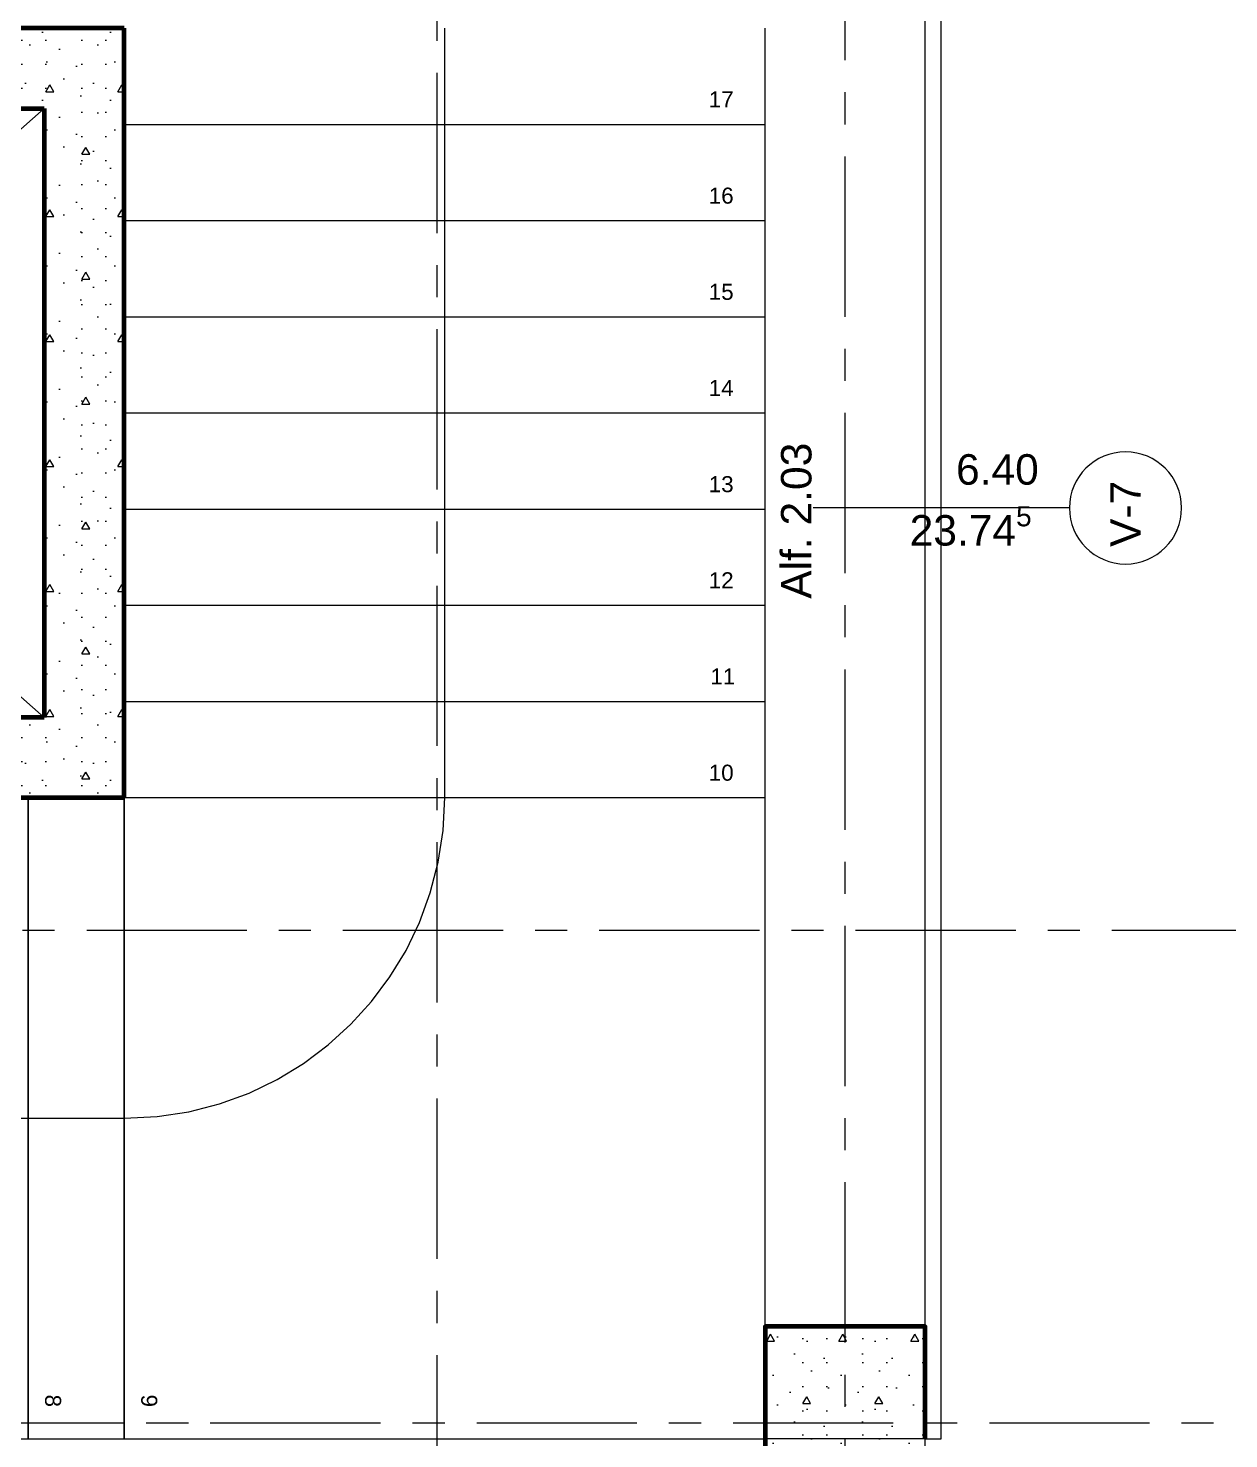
# Model space of a CAD drawing. Header units: inches. Extents: x -19 to 5698, y -728 to 92.
# Drawn here: x 233.77 to 237.517, y 20.35 to 24.75 of the extents above; entities that cross this region are included whole.
import ezdxf

# ---------------------------------------------------------------- set-up
doc = ezdxf.new("R2010")
doc.units = ezdxf.units.IN
doc.header["$MEASUREMENT"] = 0
doc.set_wipeout_variables(frame=1)
for name, pattern in [('ACAD_ISO04W100', [30, 24, -3, 0, -3]), ('Hidden Line', [0.195611, 0.141111, -0.0545]), ('Punto & Raya', [0.65, 0.5, -0.075, 0, -0.075]), ('Raya Pequeña', [0.141111, 0.070556, -0.070556]), ('Rayas', [0.282222, 0.141111, -0.141111]), ('Wipeout_Contour', [1, 0, -1])]:
    doc.linetypes.add(name, pattern=pattern)
for name, color, linetype in [('02 _ ARQ _ ALB _ Ejes Generales', 251, 'Continuous'), ('02 _ ARQ _ ZON _ Espacio.3D', 7, 'Continuous'), ('08 _ STR _ EXT _ 06 Columnas', 7, 'Continuous'), ('08 _ STR _ EXT _ 07 Losa Aligerada', 7, 'Continuous'), ('08 _ STR _ EXT _ 09 Vigas', 251, 'Continuous'), ('08 _ STR _ EXT _ 11 Escaleras', 7, 'Continuous'), ('08 _ STR _ EXT _ 12 Ascensor', 7, 'Continuous'), ('Dibujo 2D - General', 7, 'Continuous'), ('Estructura - 04 MURO', 7, 'Continuous'), ('Marcador - Secciones', 7, 'Continuous')]:
    doc.layers.add(name, color=color, linetype=linetype)
doc.styles.add('Estilo_Generado_3', font='arial.ttf')
doc.styles.add('Estilo_Generado_4', font='swisse.ttf')
pattern_1 = [(0, (185.00004, 1e-08), (0, 0.3897114), [0.024375, -0.200625]), (0, (185.11254, 0.19486), (0, 0.3897114), [0.024375, -0.200625]), (60, (185.00004, 1e-08), (-0.3375, 0.1948557), [0.024375, -0.200625]), (60, (185.22504, 1e-08), (-0.3375, 0.1948557), [0.024375, -0.200625]), (120, (185.0244, 1e-08), (0.3375, 0.1948557), [0.024375, -0.200625]), (120, (185.2494, 1e-08), (0.3375, 0.1948557), [0.024375, -0.200625]), (0, (185.00004, 0.0375), (0, 0.075), [0, -0.075, 0, -0.1125]), (45, (185.03754, 0.0375), (-0.05303301, 0.05303301), [0, -0.05625, 0, -0.09375])]

msp = doc.modelspace()

# ---------------------------------------------------------------- hatches: boundary and pattern name
at = {"layer": '08 _ STR _ EXT _ 12 Ascensor', "linetype": 'Continuous', "lineweight": 9}
h = msp.add_hatch(dxfattribs=at)
h.set_pattern_fill('HORMIGÓN_EN_MASA_0002', color=250, style=0, pattern_type=2)
h.set_pattern_definition(pattern_1)
h.paths.add_polyline_path([(233.82, 24.75), (231.67, 24.75), (231.67, 24.5), (233.82, 24.5)])

# ---------------------------------------------------------------- linework, layer by layer
at = {"layer": '02 _ ARQ _ ALB _ Ejes Generales', "color": 251, "linetype": 'Punto & Raya', "lineweight": 13, "true_color": 0x636466}
msp.add_line((236.32, 3.05), (236.32, 44.9), dxfattribs=at)
at = {"layer": '02 _ ARQ _ ZON _ Espacio.3D', "color": 255, "linetype": 'Continuous', "lineweight": 0, "flags": 128}
msp.add_lwpolyline([(231.67, 22.6), (233.82, 22.6), (233.82, 24.5), (231.67, 24.5)], close=True, dxfattribs=at)
at = {"layer": '08 _ STR _ EXT _ 07 Losa Aligerada', "color": 7, "linetype": 'Rayas', "lineweight": 18, "flags": 128}
msp.add_lwpolyline([(193.22, 11.97, 1.049431), (198.7937, 6.3), (209.6003, 6.3), (209.6003, 6.2005), (214.7981, 6.2005), (214.7981, 7.2), (222.07, 7.2), (222.07, 5.6637), (223.2699, 5.6637), (223.2699, 4.2), (228.3699, 4.2), (228.3699, 5.6637), (229.57, 5.6637), (229.57, 7.2), (236.57, 7.2), (236.57, 14.9999), (236.57, 15.1499), (236.57, 15.1499), (236.57, 15.7999), (236.57, 15.7999), (236.57, 18.1001), (236.57, 20.35), (234.07, 20.35), (231.67, 20.35), (231.67, 22.35), (231.67, 22.6), (231.67, 24.5), (231.67, 24.75), (231.67, 26.75), (236.57, 26.75), (236.57, 29.7), (236.57, 35.2005), (236.57, 39.9), (228.67, 39.9), (223.5529, 39.9), (223.5529, 40.9), (218.9324, 40.9), (218.9324, 39.9), (208.37, 39.9), (208.37, 41.4352), (207.42, 41.4352), (207.42, 42.9), (202.22, 42.9), (202.22, 41.4352), (201.2699, 41.4352), (201.2699, 39.9), (196.2701, 39.9), (196.2701, 41.1), (192.8701, 41.1), (192.8701, 37.7), (194.07, 37.7), (194.07, 33.9), (193.17, 33.9), (193.17, 21.2663), (193.22, 21.2663)], format="xyb", close=True, dxfattribs=at)
at = {"layer": '08 _ STR _ EXT _ 07 Losa Aligerada', "color": 7, "linetype": 'Continuous', "lineweight": 18, "flags": 128}
msp.add_lwpolyline([(228.3699, 4.4445), (229.37, 4.4445), (229.37, 7.2), (236.57, 7.2), (236.57, 14.9999), (236.57, 15.1499), (236.57, 15.1499), (236.57, 15.7999), (236.57, 15.7999), (236.57, 18.1001), (236.57, 20.35), (234.07, 20.35), (231.67, 20.35), (231.67, 22.35), (231.67, 22.6), (231.67, 24.5), (231.67, 24.75), (231.67, 26.75), (236.07, 26.75), (236.57, 26.75), (236.57, 39.9)], dxfattribs=at)
at = {"layer": '08 _ STR _ EXT _ 09 Vigas', "color": 251, "linetype": 'Hidden Line', "lineweight": 13, "true_color": 0x636466}
msp.add_line((236.57, 7.2), (236.57, 20.35), dxfattribs=at)
at = {"layer": '08 _ STR _ EXT _ 12 Ascensor', "color": 7, "linetype": 'Continuous', "lineweight": 80, "flags": 128}
for points in [[(233.82, 24.75), (231.67, 24.75)], [(231.67, 24.5), (233.82, 24.5)], [(233.82, 24.5), (233.82, 22.6)], [(233.82, 22.6), (231.67, 22.6)]]:
    msp.add_lwpolyline(points, dxfattribs=at)
at = {"layer": 'Dibujo 2D - General', "color": 250, "linetype": 'Continuous', "lineweight": 9}
for p, q in [((231.67, 22.6), (233.82, 24.5)), ((233.82, 22.6), (231.67, 24.5))]:
    msp.add_line(p, q, dxfattribs=at)
at = {"layer": 'Estructura - 04 MURO', "color": 165, "linetype": 'Continuous', "lineweight": 15}
for p, q in [((236.57, 20.35), (236.57, 26.75)), ((236.57, 20.35), (236.57, 26.75)), ((236.62, 20.35), (236.62, 26.75)), ((236.62, 20.35), (236.62, 26.75)), ((237.02, 23.2535), (236.22, 23.2535)), ((236.57, 20.35), (236.62, 20.35)), ((236.57, 20.35), (236.62, 20.35))]:
    msp.add_line(p, q, dxfattribs=at)
at = {"layer": 'Estructura - 04 MURO', "color": 251, "linetype": 'Continuous', "lineweight": 13, "flags": 128}
msp.add_lwpolyline([(237.195, 23.0785, 1), (237.195, 23.4285, 1)], format="xyb", close=True, dxfattribs=at)

# ---------------------------------------------------------------- texts
at = {"layer": 'Estructura - 04 MURO', "color": 251, "lineweight": 25, "char_height": 0.095, "attachment_point": 7, "rotation": 90, "style": 'Estilo_Generado_4'}
for s, insert in [('\\A1;{\\pql;\\pt0;\\fSwis721 Ex BT|b0|i0|c0|p34;Alf. 2.03\\fSwis721 Ex BT|b0|i0|c0|p34;\\A1{\\H.66x;\\S^  ;}\\fSwis721 Ex BT|b0|i0|c0|p34;\\fSwis721 Ex BT|b0|i0|c0|p34;}', (236.2425, 22.9703)), ('\\A1;{\\pql;\\pt0;\\fSwis721 Ex BT|b0|i0|c0|p34;V-7\\fSwis721 Ex BT|b0|i0|c0|p34;\\fSwis721 Ex BT|b0|i0|c0|p34;\\fSwis721 Ex BT|b0|i0|c0|p34;}', (237.2425, 23.1319))]:
    msp.add_mtext(s, dxfattribs=dict(at, insert=insert))
at = {"layer": 'Estructura - 04 MURO', "color": 251, "lineweight": 25, "char_height": 0.095, "attachment_point": 7, "style": 'Estilo_Generado_4'}
for s, insert in [('\\A1;{\\pql;\\pt0;\\fSwis721 Ex BT|b0|i0|c0|p34;6.40\\fSwis721 Ex BT|b0|i0|c0|p34;\\A1{\\H.66x;\\S^  ;}\\fSwis721 Ex BT|b0|i0|c0|p34;\\fSwis721 Ex BT|b0|i0|c0|p34;}', (236.666, 23.2985)), ('\\A1;{\\pql;\\pt0;\\fSwis721 Ex BT|b0|i0|c0|p34;23.74\\fSwis721 Ex BT|b0|i0|c0|p34;\\A1{\\H.66x;\\S5^  ;}\\fSwis721 Ex BT|b0|i0|c0|p34;\\fSwis721 Ex BT|b0|i0|c0|p34;}', (236.5213, 23.1085))]:
    msp.add_mtext(s, dxfattribs=dict(at, insert=insert))

# ---------------------------------------------------------------- next in the draw order: wipeouts: each hides what was drawn before it
at = {"color": 254, "linetype": 'Wipeout_Contour', "lineweight": 0, "ltscale": 6627.165149}
msp.add_wipeout([(232.9744, 22.35), (233.5744, 20.35), (234.07, 20.35), (234.07, 22.35)], dxfattribs=at).dxf.layer = '08 _ STR _ EXT _ 11 Escaleras'

# ---------------------------------------------------------------- next in the draw order: linework, layer by layer
at = {"layer": '08 _ STR _ EXT _ 11 Escaleras', "color": 161, "linetype": 'Continuous', "lineweight": 13}
for p, q in [((234.07, 22.35), (232.9744, 22.35)), ((233.5744, 20.35), (234.07, 20.35))]:
    msp.add_line(p, q, dxfattribs=at)
at = {"layer": '08 _ STR _ EXT _ 11 Escaleras', "color": 167, "linetype": 'Continuous', "lineweight": 18}
for p, q in [((233.77, 22.35), (233.47, 22.35)), ((233.77, 20.35), (233.77, 22.35)), ((233.5744, 20.35), (233.77, 20.35))]:
    msp.add_line(p, q, dxfattribs=at)

# ---------------------------------------------------------------- next in the draw order: wipeouts: each hides what was drawn before it
at = {"color": 254, "linetype": 'Wipeout_Contour', "lineweight": 0, "ltscale": 6630.183302}
msp.add_wipeout([(234.07, 20.35), (234.5098, 20.35), (234.5098, 22.35), (234.07, 22.35)], dxfattribs=at).dxf.layer = '08 _ STR _ EXT _ 11 Escaleras'

# ---------------------------------------------------------------- next in the draw order: linework, layer by layer
at = {"layer": '08 _ STR _ EXT _ 11 Escaleras', "color": 161, "linetype": 'Continuous', "lineweight": 13}
for p, q in [((234.5098, 22.35), (234.07, 22.35)), ((234.07, 20.35), (234.5098, 20.35))]:
    msp.add_line(p, q, dxfattribs=at)
at = {"layer": '08 _ STR _ EXT _ 11 Escaleras', "color": 161, "linetype": 'Raya Pequeña', "lineweight": 13}
msp.add_line((234.5098, 20.35), (234.5098, 22.35), dxfattribs=at)

# ---------------------------------------------------------------- next in the draw order: wipeouts: each hides what was drawn before it
at = {"color": 254, "linetype": 'Wipeout_Contour', "lineweight": 0, "ltscale": 6634.182961}
msp.add_wipeout([(234.5098, 22.35), (234.5098, 20.35), (236.07, 20.35), (236.07, 22.35)], dxfattribs=at).dxf.layer = '08 _ STR _ EXT _ 11 Escaleras'

# ---------------------------------------------------------------- next in the draw order: linework, layer by layer
at = {"layer": '08 _ STR _ EXT _ 11 Escaleras', "color": 161, "linetype": 'Continuous', "lineweight": 13}
for p, q in [((236.07, 20.35), (236.07, 22.35)), ((234.5098, 20.35), (236.07, 20.35))]:
    msp.add_line(p, q, dxfattribs=at)

# ---------------------------------------------------------------- next in the draw order: wipeouts: each hides what was drawn before it
at = {"color": 254, "linetype": 'Wipeout_Contour', "lineweight": 0, "ltscale": 6633.423118}
msp.add_wipeout([(236.07, 24.75), (234.07, 24.75), (234.07, 22.35), (236.07, 22.35)], dxfattribs=at).dxf.layer = '08 _ STR _ EXT _ 11 Escaleras'

# ---------------------------------------------------------------- next in the draw order: linework, layer by layer
at = {"layer": '08 _ STR _ EXT _ 11 Escaleras', "color": 161, "linetype": 'Continuous', "lineweight": 13}
for p, q in [((234.07, 24.75), (234.07, 22.35)), ((236.07, 22.35), (236.07, 24.75)), ((234.07, 22.35), (234.07, 20.35))]:
    msp.add_line(p, q, dxfattribs=at)
at = {"layer": '08 _ STR _ EXT _ 11 Escaleras', "color": 161, "linetype": 'Raya Pequeña', "lineweight": 13}
msp.add_line((234.07, 22.4898), (236.07, 22.4898), dxfattribs=at)

# ---------------------------------------------------------------- next in the draw order: wipeouts: each hides what was drawn before it
at = {"color": 254, "linetype": 'Wipeout_Contour', "lineweight": 0, "ltscale": 6628.703858}
msp.add_wipeout([(233.77, 20.35), (234.07, 20.35), (234.07, 22.35), (233.77, 22.35)], dxfattribs=at).dxf.layer = '08 _ STR _ EXT _ 11 Escaleras'

# ---------------------------------------------------------------- next in the draw order: linework, layer by layer
at = {"layer": '08 _ STR _ EXT _ 11 Escaleras', "color": 161, "linetype": 'ACAD_ISO04W100', "lineweight": 13}
for p, q in [((233.77, 22.35), (233.47, 22.35)), ((233.77, 20.35), (233.77, 22.35)), ((233.5744, 20.35), (233.77, 20.35))]:
    msp.add_line(p, q, dxfattribs=at)
at = {"layer": '08 _ STR _ EXT _ 11 Escaleras', "color": 167, "linetype": 'Continuous', "lineweight": 18}
for p, q in [((233.77, 22.35), (233.77, 20.35)), ((234.07, 22.35), (233.77, 22.35)), ((234.07, 20.35), (234.07, 22.35)), ((233.77, 20.35), (234.07, 20.35))]:
    msp.add_line(p, q, dxfattribs=at)

# ---------------------------------------------------------------- next in the draw order: wipeouts: each hides what was drawn before it
at = {"color": 254, "linetype": 'Wipeout_Contour', "lineweight": 0, "ltscale": 6633.303463}
msp.add_wipeout([(236.07, 22.35), (234.07, 22.35), (234.07, 20.35), (236.07, 20.35)], dxfattribs=at).dxf.layer = '08 _ STR _ EXT _ 11 Escaleras'

# ---------------------------------------------------------------- next in the draw order: linework, layer by layer
at = {"layer": '08 _ STR _ EXT _ 11 Escaleras', "color": 167, "linetype": 'Continuous', "lineweight": 18}
for p, q in [((236.07, 22.35), (234.07, 22.35)), ((234.07, 22.35), (234.07, 20.35)), ((236.07, 20.35), (236.07, 22.35)), ((233.2744, 21.35), (234.07, 21.35)), ((234.07, 20.35), (236.07, 20.35))]:
    msp.add_line(p, q, dxfattribs=at)

# ---------------------------------------------------------------- next in the draw order: wipeouts: each hides what was drawn before it
at = {"color": 254, "linetype": 'Wipeout_Contour', "lineweight": 0, "ltscale": 6633.363113}
msp.add_wipeout([(234.07, 22.35), (236.07, 22.35), (236.07, 22.65), (234.07, 22.65)], dxfattribs=at).dxf.layer = '08 _ STR _ EXT _ 11 Escaleras'

# ---------------------------------------------------------------- next in the draw order: linework, layer by layer
at = {"layer": '08 _ STR _ EXT _ 11 Escaleras', "color": 167, "linetype": 'Continuous', "lineweight": 18}
for p, q in [((234.07, 22.65), (234.07, 22.35)), ((236.07, 22.65), (234.07, 22.65)), ((236.07, 22.35), (236.07, 22.65)), ((234.07, 22.35), (236.07, 22.35))]:
    msp.add_line(p, q, dxfattribs=at)
msp.add_arc((234.07, 22.35), 1, 270, 0, dxfattribs=at)

# ---------------------------------------------------------------- next in the draw order: wipeouts: each hides what was drawn before it
at = {"color": 254, "linetype": 'Wipeout_Contour', "lineweight": 0, "ltscale": 6633.379503}
msp.add_wipeout([(236.07, 22.95), (234.07, 22.95), (234.07, 22.65), (236.07, 22.65)], dxfattribs=at).dxf.layer = '08 _ STR _ EXT _ 11 Escaleras'
at = {"color": 254, "linetype": 'Wipeout_Contour', "lineweight": 0, "ltscale": 6628.703858}
msp.add_wipeout([(233.77, 20.35), (234.07, 20.35), (234.07, 22.35), (233.77, 22.35)], dxfattribs=at).dxf.layer = '08 _ STR _ EXT _ 11 Escaleras'

# ---------------------------------------------------------------- next in the draw order: hatches: boundary and pattern name
at = {"layer": '08 _ STR _ EXT _ 12 Ascensor', "linetype": 'Continuous', "lineweight": 9}
h = msp.add_hatch(dxfattribs=at)
h.set_pattern_fill('HORMIGÓN_EN_MASA_0002', color=250, style=0, pattern_type=2)
h.set_pattern_definition(pattern_1)
h.paths.add_polyline_path([(233.82, 22.6), (231.67, 22.6), (231.67, 22.35), (233.82, 22.35)])

# ---------------------------------------------------------------- next in the draw order: linework, layer by layer
at = {"layer": '08 _ STR _ EXT _ 11 Escaleras', "color": 167, "linetype": 'Continuous', "lineweight": 18}
for p, q in [((236.07, 22.95), (234.07, 22.95)), ((234.07, 22.95), (234.07, 22.65)), ((236.07, 22.65), (236.07, 22.95)), ((234.07, 22.65), (236.07, 22.65))]:
    msp.add_line(p, q, dxfattribs=at)
at = {"layer": '08 _ STR _ EXT _ 11 Escaleras', "color": 161, "linetype": 'ACAD_ISO04W100', "lineweight": 13}
for p, q in [((233.77, 22.35), (233.77, 20.35)), ((234.07, 22.35), (233.77, 22.35)), ((234.07, 20.35), (234.07, 22.35)), ((233.77, 20.35), (234.07, 20.35))]:
    msp.add_line(p, q, dxfattribs=at)

# ---------------------------------------------------------------- next in the draw order: texts
at = {"layer": '08 _ STR _ EXT _ 11 Escaleras', "color": 161, "lineweight": 13, "insert": (233.8475, 20.4879), "char_height": 0.05, "attachment_point": 4, "rotation": 270, "style": 'Estilo_Generado_3'}
msp.add_mtext('\\A1;{\\pql;\\fArial|b0|i0|c0|p34;8}', dxfattribs=at)

# ---------------------------------------------------------------- next in the draw order: wipeouts: each hides what was drawn before it
at = {"color": 254, "linetype": 'Wipeout_Contour', "lineweight": 0, "ltscale": 6633.39611}
msp.add_wipeout([(236.07, 23.25), (234.07, 23.25), (234.07, 22.95), (236.07, 22.95)], dxfattribs=at).dxf.layer = '08 _ STR _ EXT _ 11 Escaleras'

# ---------------------------------------------------------------- next in the draw order: linework, layer by layer
at = {"layer": '08 _ STR _ EXT _ 11 Escaleras', "color": 167, "linetype": 'Continuous', "lineweight": 18}
for p, q in [((236.07, 23.25), (234.07, 23.25)), ((234.07, 23.25), (234.07, 22.95)), ((236.07, 22.95), (236.07, 23.25)), ((234.07, 22.95), (236.07, 22.95))]:
    msp.add_line(p, q, dxfattribs=at)

# ---------------------------------------------------------------- next in the draw order: wipeouts: each hides what was drawn before it
at = {"color": 254, "linetype": 'Wipeout_Contour', "lineweight": 0, "ltscale": 6633.412933}
msp.add_wipeout([(236.07, 23.55), (234.07, 23.55), (234.07, 23.25), (236.07, 23.25)], dxfattribs=at).dxf.layer = '08 _ STR _ EXT _ 11 Escaleras'

# ---------------------------------------------------------------- next in the draw order: linework, layer by layer
at = {"layer": '08 _ STR _ EXT _ 11 Escaleras', "color": 167, "linetype": 'Continuous', "lineweight": 18}
for p, q in [((236.07, 23.55), (234.07, 23.55)), ((234.07, 23.55), (234.07, 23.25)), ((236.07, 23.25), (236.07, 23.55)), ((234.07, 23.25), (236.07, 23.25))]:
    msp.add_line(p, q, dxfattribs=at)

# ---------------------------------------------------------------- next in the draw order: wipeouts: each hides what was drawn before it
at = {"color": 254, "linetype": 'Wipeout_Contour', "lineweight": 0, "ltscale": 6633.429974}
msp.add_wipeout([(236.07, 23.85), (234.07, 23.85), (234.07, 23.55), (236.07, 23.55)], dxfattribs=at).dxf.layer = '08 _ STR _ EXT _ 11 Escaleras'

# ---------------------------------------------------------------- next in the draw order: linework, layer by layer
at = {"layer": '08 _ STR _ EXT _ 11 Escaleras', "color": 167, "linetype": 'Continuous', "lineweight": 18}
for p, q in [((236.07, 23.85), (234.07, 23.85)), ((234.07, 23.85), (234.07, 23.55)), ((236.07, 23.55), (236.07, 23.85)), ((234.07, 23.55), (236.07, 23.55))]:
    msp.add_line(p, q, dxfattribs=at)

# ---------------------------------------------------------------- next in the draw order: wipeouts: each hides what was drawn before it
at = {"color": 254, "linetype": 'Wipeout_Contour', "lineweight": 0, "ltscale": 6633.447232}
msp.add_wipeout([(236.07, 24.15), (234.07, 24.15), (234.07, 23.85), (236.07, 23.85)], dxfattribs=at).dxf.layer = '08 _ STR _ EXT _ 11 Escaleras'

# ---------------------------------------------------------------- next in the draw order: linework, layer by layer
at = {"layer": '08 _ STR _ EXT _ 11 Escaleras', "color": 167, "linetype": 'Continuous', "lineweight": 18}
for p, q in [((236.07, 24.15), (234.07, 24.15)), ((234.07, 24.15), (234.07, 23.85)), ((236.07, 23.85), (236.07, 24.15)), ((234.07, 23.85), (236.07, 23.85))]:
    msp.add_line(p, q, dxfattribs=at)

# ---------------------------------------------------------------- next in the draw order: wipeouts: each hides what was drawn before it
at = {"color": 254, "linetype": 'Wipeout_Contour', "lineweight": 0, "ltscale": 6633.464707}
msp.add_wipeout([(236.07, 24.45), (234.07, 24.45), (234.07, 24.15), (236.07, 24.15)], dxfattribs=at).dxf.layer = '08 _ STR _ EXT _ 11 Escaleras'

# ---------------------------------------------------------------- next in the draw order: linework, layer by layer
at = {"layer": '08 _ STR _ EXT _ 11 Escaleras', "color": 167, "linetype": 'Continuous', "lineweight": 18}
for p, q in [((236.07, 24.45), (234.07, 24.45)), ((234.07, 24.45), (234.07, 24.15)), ((236.07, 24.15), (236.07, 24.45)), ((234.07, 24.15), (236.07, 24.15))]:
    msp.add_line(p, q, dxfattribs=at)

# ---------------------------------------------------------------- next in the draw order: wipeouts: each hides what was drawn before it
at = {"color": 254, "linetype": 'Wipeout_Contour', "lineweight": 0, "ltscale": 6633.482398}
msp.add_wipeout([(236.07, 24.75), (234.07, 24.75), (234.07, 24.45), (236.07, 24.45)], dxfattribs=at).dxf.layer = '08 _ STR _ EXT _ 11 Escaleras'

# ---------------------------------------------------------------- next in the draw order: linework, layer by layer
at = {"layer": '08 _ STR _ EXT _ 11 Escaleras', "color": 167, "linetype": 'Continuous', "lineweight": 18}
for p, q in [((234.07, 24.75), (234.07, 24.45)), ((235.07, 22.35), (235.07, 24.75)), ((236.07, 24.45), (236.07, 24.75)), ((234.07, 24.45), (236.07, 24.45))]:
    msp.add_line(p, q, dxfattribs=at)

# ---------------------------------------------------------------- next in the draw order: wipeouts: each hides what was drawn before it
at = {"color": 254, "linetype": 'Wipeout_Contour', "lineweight": 0, "ltscale": 6633.303463}
msp.add_wipeout([(236.07, 22.35), (234.07, 22.35), (234.07, 20.35), (236.07, 20.35)], dxfattribs=at).dxf.layer = '08 _ STR _ EXT _ 11 Escaleras'

# ---------------------------------------------------------------- next in the draw order: hatches: boundary and pattern name
at = {"layer": '08 _ STR _ EXT _ 06 Columnas', "linetype": 'Continuous', "lineweight": 9}
h = msp.add_hatch(dxfattribs=at)
h.set_pattern_fill('HORMIGÓN_EN_MASA_0002', style=0, pattern_type=2)
h.set_pattern_definition(pattern_1)
h.paths.add_polyline_path([(236.07, 20.7), (236.07, 20.1), (236.57, 20.1), (236.57, 20.35), (236.57, 20.35), (236.57, 20.7)])

# ---------------------------------------------------------------- next in the draw order: linework, layer by layer
at = {"layer": '02 _ ARQ _ ALB _ Ejes Generales', "color": 251, "linetype": 'Punto & Raya', "lineweight": 13, "true_color": 0x636466}
for p, q in [((228.7385, 20.4), (234.7385, 20.4)), ((233.57, 20.4), (239.57, 20.4))]:
    msp.add_line(p, q, dxfattribs=at)
at = {"layer": '08 _ STR _ EXT _ 06 Columnas', "color": 7, "linetype": 'Continuous', "lineweight": 80, "flags": 128}
msp.add_lwpolyline([(236.57, 20.35), (236.57, 20.7), (236.07, 20.7), (236.07, 20.1), (236.57, 20.1)], dxfattribs=at)
at = {"layer": '08 _ STR _ EXT _ 09 Vigas', "color": 251, "linetype": 'Hidden Line', "lineweight": 13, "true_color": 0x636466}
for p in [(236.07, 17.4), (236.57, 20.35)]:
    msp.add_line(p, (236.07, 20.35), dxfattribs=at)
at = {"layer": '08 _ STR _ EXT _ 11 Escaleras', "color": 161, "linetype": 'ACAD_ISO04W100', "lineweight": 13}
for p, q in [((236.07, 22.35), (234.07, 22.35)), ((234.07, 22.35), (234.07, 20.35)), ((236.07, 20.35), (236.07, 22.35)), ((233.2744, 21.35), (234.07, 21.35)), ((234.07, 20.35), (236.07, 20.35))]:
    msp.add_line(p, q, dxfattribs=at)
at = {"layer": 'Marcador - Secciones', "color": 251, "linetype": 'Punto & Raya', "lineweight": 13, "true_color": 0x636466}
msp.add_line((213.9526, 21.9367), (241.7072, 21.9367), dxfattribs=at)

# ---------------------------------------------------------------- next in the draw order: texts
at = {"layer": '08 _ STR _ EXT _ 11 Escaleras', "color": 161, "lineweight": 13, "insert": (234.1475, 20.4879), "char_height": 0.05, "attachment_point": 4, "rotation": 270, "style": 'Estilo_Generado_3'}
msp.add_mtext('\\A1;{\\pql;\\fArial|b0|i0|c0|p34;9}', dxfattribs=at)

# ---------------------------------------------------------------- next in the draw order: wipeouts: each hides what was drawn before it
at = {"color": 254, "linetype": 'Wipeout_Contour', "lineweight": 0, "ltscale": 6633.363113}
msp.add_wipeout([(234.07, 22.35), (236.07, 22.35), (236.07, 22.65), (234.07, 22.65)], dxfattribs=at).dxf.layer = '08 _ STR _ EXT _ 11 Escaleras'

# ---------------------------------------------------------------- next in the draw order: hatches: boundary and pattern name
at = {"layer": '08 _ STR _ EXT _ 12 Ascensor', "linetype": 'Continuous', "lineweight": 9}
h = msp.add_hatch(dxfattribs=at)
h.set_pattern_fill('HORMIGÓN_EN_MASA_0002', color=250, style=0, pattern_type=2)
h.set_pattern_definition(pattern_1)
h.paths.add_polyline_path([(233.82, 22.6), (234.07, 22.35), (234.07, 22.6)])
h = msp.add_hatch(dxfattribs=at)
h.set_pattern_fill('HORMIGÓN_EN_MASA_0002', color=250, style=0, pattern_type=2)
h.set_pattern_definition(pattern_1)
h.paths.add_polyline_path([(233.82, 22.35), (234.07, 22.35), (233.82, 22.6)])

# ---------------------------------------------------------------- next in the draw order: linework, layer by layer
at = {"layer": '08 _ STR _ EXT _ 11 Escaleras', "color": 161, "linetype": 'ACAD_ISO04W100', "lineweight": 13}
for p, q in [((234.07, 22.65), (234.07, 22.35)), ((236.07, 22.65), (234.07, 22.65)), ((236.07, 22.35), (236.07, 22.65)), ((234.07, 22.35), (236.07, 22.35))]:
    msp.add_line(p, q, dxfattribs=at)
msp.add_arc((234.07, 22.35), 1, 270, 0, dxfattribs=at)
at = {"layer": '08 _ STR _ EXT _ 12 Ascensor', "color": 7, "linetype": 'Continuous', "lineweight": 80, "flags": 128}
for points in [[(234.07, 22.35), (234.07, 22.6)], [(231.67, 22.35), (234.07, 22.35)]]:
    msp.add_lwpolyline(points, dxfattribs=at)

# ---------------------------------------------------------------- next in the draw order: texts
at = {"layer": '08 _ STR _ EXT _ 11 Escaleras', "color": 161, "lineweight": 13, "insert": (235.8942, 22.4274), "char_height": 0.05, "attachment_point": 4, "style": 'Estilo_Generado_3'}
msp.add_mtext('\\A1;{\\pql;\\fArial|b0|i0|c0|p34;10}', dxfattribs=at)

# ---------------------------------------------------------------- next in the draw order: wipeouts: each hides what was drawn before it
at = {"color": 254, "linetype": 'Wipeout_Contour', "lineweight": 0, "ltscale": 6633.379503}
msp.add_wipeout([(236.07, 22.95), (234.07, 22.95), (234.07, 22.65), (236.07, 22.65)], dxfattribs=at).dxf.layer = '08 _ STR _ EXT _ 11 Escaleras'

# ---------------------------------------------------------------- next in the draw order: linework, layer by layer
at = {"layer": '08 _ STR _ EXT _ 11 Escaleras', "color": 161, "linetype": 'ACAD_ISO04W100', "lineweight": 13}
for p, q in [((236.07, 22.95), (234.07, 22.95)), ((234.07, 22.95), (234.07, 22.65)), ((236.07, 22.65), (236.07, 22.95)), ((234.07, 22.65), (236.07, 22.65))]:
    msp.add_line(p, q, dxfattribs=at)

# ---------------------------------------------------------------- next in the draw order: texts
at = {"layer": '08 _ STR _ EXT _ 11 Escaleras', "color": 161, "lineweight": 13, "insert": (235.8992, 22.7279), "char_height": 0.05, "attachment_point": 4, "style": 'Estilo_Generado_3'}
msp.add_mtext('\\A1;{\\pql;\\fArial|b0|i0|c0|p34;11}', dxfattribs=at)

# ---------------------------------------------------------------- next in the draw order: wipeouts: each hides what was drawn before it
at = {"color": 254, "linetype": 'Wipeout_Contour', "lineweight": 0, "ltscale": 6633.39611}
msp.add_wipeout([(236.07, 23.25), (234.07, 23.25), (234.07, 22.95), (236.07, 22.95)], dxfattribs=at).dxf.layer = '08 _ STR _ EXT _ 11 Escaleras'

# ---------------------------------------------------------------- next in the draw order: linework, layer by layer
at = {"layer": '08 _ STR _ EXT _ 11 Escaleras', "color": 161, "linetype": 'ACAD_ISO04W100', "lineweight": 13}
for p, q in [((236.07, 23.25), (234.07, 23.25)), ((234.07, 23.25), (234.07, 22.95)), ((236.07, 22.95), (236.07, 23.25)), ((234.07, 22.95), (236.07, 22.95))]:
    msp.add_line(p, q, dxfattribs=at)

# ---------------------------------------------------------------- next in the draw order: texts
at = {"layer": '08 _ STR _ EXT _ 11 Escaleras', "color": 161, "lineweight": 13, "insert": (235.8942, 23.0279), "char_height": 0.05, "attachment_point": 4, "style": 'Estilo_Generado_3'}
msp.add_mtext('\\A1;{\\pql;\\fArial|b0|i0|c0|p34;12}', dxfattribs=at)

# ---------------------------------------------------------------- next in the draw order: wipeouts: each hides what was drawn before it
at = {"color": 254, "linetype": 'Wipeout_Contour', "lineweight": 0, "ltscale": 6633.412933}
msp.add_wipeout([(236.07, 23.55), (234.07, 23.55), (234.07, 23.25), (236.07, 23.25)], dxfattribs=at).dxf.layer = '08 _ STR _ EXT _ 11 Escaleras'

# ---------------------------------------------------------------- next in the draw order: linework, layer by layer
at = {"layer": '08 _ STR _ EXT _ 11 Escaleras', "color": 161, "linetype": 'ACAD_ISO04W100', "lineweight": 13}
for p, q in [((236.07, 23.55), (234.07, 23.55)), ((234.07, 23.55), (234.07, 23.25)), ((236.07, 23.25), (236.07, 23.55)), ((234.07, 23.25), (236.07, 23.25))]:
    msp.add_line(p, q, dxfattribs=at)

# ---------------------------------------------------------------- next in the draw order: texts
at = {"layer": '08 _ STR _ EXT _ 11 Escaleras', "color": 161, "lineweight": 13, "insert": (235.8942, 23.3274), "char_height": 0.05, "attachment_point": 4, "style": 'Estilo_Generado_3'}
msp.add_mtext('\\A1;{\\pql;\\fArial|b0|i0|c0|p34;13}', dxfattribs=at)

# ---------------------------------------------------------------- next in the draw order: wipeouts: each hides what was drawn before it
at = {"color": 254, "linetype": 'Wipeout_Contour', "lineweight": 0, "ltscale": 6633.429974}
msp.add_wipeout([(236.07, 23.85), (234.07, 23.85), (234.07, 23.55), (236.07, 23.55)], dxfattribs=at).dxf.layer = '08 _ STR _ EXT _ 11 Escaleras'

# ---------------------------------------------------------------- next in the draw order: linework, layer by layer
at = {"layer": '08 _ STR _ EXT _ 11 Escaleras', "color": 161, "linetype": 'ACAD_ISO04W100', "lineweight": 13}
for p, q in [((236.07, 23.85), (234.07, 23.85)), ((234.07, 23.85), (234.07, 23.55)), ((236.07, 23.55), (236.07, 23.85)), ((234.07, 23.55), (236.07, 23.55))]:
    msp.add_line(p, q, dxfattribs=at)

# ---------------------------------------------------------------- next in the draw order: texts
at = {"layer": '08 _ STR _ EXT _ 11 Escaleras', "color": 161, "lineweight": 13, "insert": (235.8942, 23.6279), "char_height": 0.05, "attachment_point": 4, "style": 'Estilo_Generado_3'}
msp.add_mtext('\\A1;{\\pql;\\fArial|b0|i0|c0|p34;14}', dxfattribs=at)

# ---------------------------------------------------------------- next in the draw order: wipeouts: each hides what was drawn before it
at = {"color": 254, "linetype": 'Wipeout_Contour', "lineweight": 0, "ltscale": 6633.447232}
msp.add_wipeout([(236.07, 24.15), (234.07, 24.15), (234.07, 23.85), (236.07, 23.85)], dxfattribs=at).dxf.layer = '08 _ STR _ EXT _ 11 Escaleras'

# ---------------------------------------------------------------- next in the draw order: linework, layer by layer
at = {"layer": '08 _ STR _ EXT _ 11 Escaleras', "color": 161, "linetype": 'ACAD_ISO04W100', "lineweight": 13}
for p, q in [((236.07, 24.15), (234.07, 24.15)), ((234.07, 24.15), (234.07, 23.85)), ((236.07, 23.85), (236.07, 24.15)), ((234.07, 23.85), (236.07, 23.85))]:
    msp.add_line(p, q, dxfattribs=at)

# ---------------------------------------------------------------- next in the draw order: texts
at = {"layer": '08 _ STR _ EXT _ 11 Escaleras', "color": 161, "lineweight": 13, "insert": (235.8942, 23.9274), "char_height": 0.05, "attachment_point": 4, "style": 'Estilo_Generado_3'}
msp.add_mtext('\\A1;{\\pql;\\fArial|b0|i0|c0|p34;15}', dxfattribs=at)

# ---------------------------------------------------------------- next in the draw order: wipeouts: each hides what was drawn before it
at = {"color": 254, "linetype": 'Wipeout_Contour', "lineweight": 0, "ltscale": 6633.464707}
msp.add_wipeout([(236.07, 24.45), (234.07, 24.45), (234.07, 24.15), (236.07, 24.15)], dxfattribs=at).dxf.layer = '08 _ STR _ EXT _ 11 Escaleras'

# ---------------------------------------------------------------- next in the draw order: linework, layer by layer
at = {"layer": '08 _ STR _ EXT _ 11 Escaleras', "color": 161, "linetype": 'ACAD_ISO04W100', "lineweight": 13}
for p, q in [((236.07, 24.45), (234.07, 24.45)), ((234.07, 24.45), (234.07, 24.15)), ((236.07, 24.15), (236.07, 24.45)), ((234.07, 24.15), (236.07, 24.15))]:
    msp.add_line(p, q, dxfattribs=at)

# ---------------------------------------------------------------- next in the draw order: texts
at = {"layer": '08 _ STR _ EXT _ 11 Escaleras', "color": 161, "lineweight": 13, "insert": (235.8942, 24.2274), "char_height": 0.05, "attachment_point": 4, "style": 'Estilo_Generado_3'}
msp.add_mtext('\\A1;{\\pql;\\fArial|b0|i0|c0|p34;16}', dxfattribs=at)

# ---------------------------------------------------------------- next in the draw order: wipeouts: each hides what was drawn before it
at = {"color": 254, "linetype": 'Wipeout_Contour', "lineweight": 0, "ltscale": 6633.482398}
msp.add_wipeout([(236.07, 24.75), (234.07, 24.75), (234.07, 24.45), (236.07, 24.45)], dxfattribs=at).dxf.layer = '08 _ STR _ EXT _ 11 Escaleras'

# ---------------------------------------------------------------- next in the draw order: hatches: boundary and pattern name
at = {"layer": '08 _ STR _ EXT _ 12 Ascensor', "linetype": 'Continuous', "lineweight": 9}
h = msp.add_hatch(dxfattribs=at)
h.set_pattern_fill('HORMIGÓN_EN_MASA_0002', color=250, style=0, pattern_type=2)
h.set_pattern_definition(pattern_1)
h.paths.add_polyline_path([(233.82, 24.5), (234.07, 24.75), (233.82, 24.75)])
h = msp.add_hatch(dxfattribs=at)
h.set_pattern_fill('HORMIGÓN_EN_MASA_0002', color=250, style=0, pattern_type=2)
h.set_pattern_definition(pattern_1)
h.paths.add_polyline_path([(233.82, 24.5), (234.07, 24.5), (234.07, 24.75)])
h = msp.add_hatch(dxfattribs=at)
h.set_pattern_fill('HORMIGÓN_EN_MASA_0002', color=250, style=0, pattern_type=2)
h.set_pattern_definition(pattern_1)
h.paths.add_polyline_path([(233.82, 24.5), (233.82, 22.6), (234.07, 22.6), (234.07, 24.5)])

# ---------------------------------------------------------------- next in the draw order: linework, layer by layer
at = {"layer": '08 _ STR _ EXT _ 11 Escaleras', "color": 161, "linetype": 'ACAD_ISO04W100', "lineweight": 13}
for p, q in [((234.07, 24.75), (234.07, 24.45)), ((235.07, 22.35), (235.07, 24.75)), ((236.07, 24.45), (236.07, 24.75)), ((234.07, 24.45), (236.07, 24.45))]:
    msp.add_line(p, q, dxfattribs=at)
at = {"layer": '08 _ STR _ EXT _ 12 Ascensor', "color": 7, "linetype": 'Continuous', "lineweight": 80, "flags": 128}
for points in [[(234.07, 24.75), (233.82, 24.75)], [(234.07, 22.6), (234.07, 24.75)]]:
    msp.add_lwpolyline(points, dxfattribs=at)
at = {"layer": 'Marcador - Secciones', "color": 251, "linetype": 'Punto & Raya', "lineweight": 13, "true_color": 0x636466}
msp.add_line((235.0454, 46.2111), (235.0454, 0.9472), dxfattribs=at)

# ---------------------------------------------------------------- next in the draw order: texts
at = {"layer": '08 _ STR _ EXT _ 11 Escaleras', "color": 161, "lineweight": 13, "insert": (235.8942, 24.5279), "char_height": 0.05, "attachment_point": 4, "style": 'Estilo_Generado_3'}
msp.add_mtext('\\A1;{\\pql;\\fArial|b0|i0|c0|p34;17}', dxfattribs=at)

doc.saveas('drawing.dxf')
